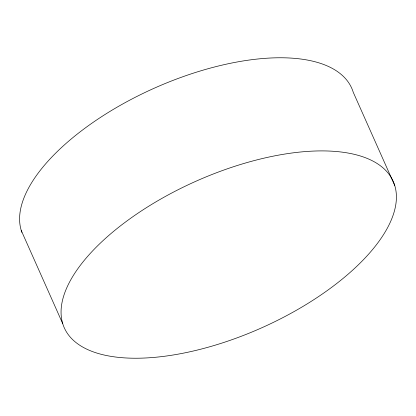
<?xml version="1.0" encoding="UTF-8"?>
<svg xmlns="http://www.w3.org/2000/svg" width="416" height="416" viewBox="0 0 416 416"><rect width="100%" height="100%" fill="white"/><g stroke="black" fill="none" stroke-linecap="round" stroke-linejoin="round"><path stroke-width="0.62" d="M394.722 185.432A180.019 80.324 -24 0 0 125.206 222.243A180.019 80.324 -24 0 0 166.27 356.028A180.019 80.324 -24 0 0 394.722 185.432L353.252 92.295A180.019 80.324 -24 0 0 161.6 85.01A180.019 80.324 -24 0 0 21.887 232.372M21.278 230.568L62.748 323.705"/></g></svg>
